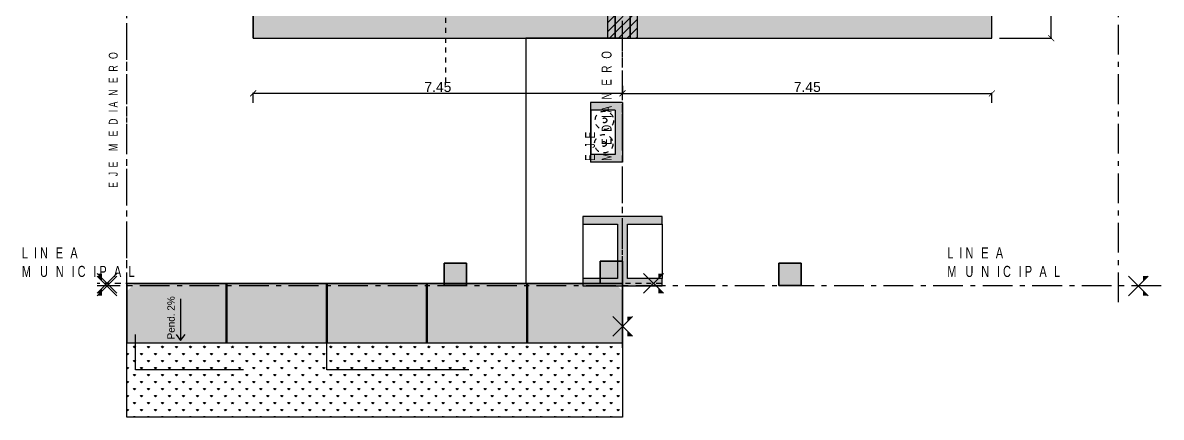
# Model space of a CAD drawing. Header units: millimetres. Extents: x 228 to 428, y 156 to 192.
# Drawn here: x 343.61 to 366.57, y 156.2 to 164.17 of the extents above; entities that cross this region are included whole.
import ezdxf

# ---------------------------------------------------------------- set-up
doc = ezdxf.new("R2010")
doc.units = ezdxf.units.MM
doc.header["$LTSCALE"] = 0.1
doc.header["$MEASUREMENT"] = 0
doc.header["$PDMODE"] = 3
doc.header["$PDSIZE"] = 0.1
for name, pattern in [('ACAD_ISO02W100', [15, 12, -3]), ('ACAD_ISO04W100', [30, 24, -3, 0, -3]), ('ACAD_ISO10W100', [18, 12, -3, 0, -3]), ('DASHED2', [0.375, 0.25, -0.125]), ('DOTX2', [0.5, 0, -0.5])]:
    doc.linetypes.add(name, pattern=pattern)
doc.layers.get('DEFPOINTS').update_dxf_attribs({"color": 1})
for name, color, linetype in [('00-muros-a', 2, 'Continuous'), ('01', 1, 'Continuous'), ('18.Texturas', 8, 'Continuous'), ('CONT_PLATEA', 4, 'Continuous'), ('EQUIP-COCINA', 1, 'ACAD_ISO02W100'), ('FUNDACIONES', 3, 'Continuous'), ('FUNDACIONES-COTAS', 3, 'Continuous'), ('LADRILLOS', 3, 'Continuous'), ('LOTE', 1, 'ACAD_ISO04W100'), ('Muros', 3, 'Continuous'), ('Textos', 2, 'Continuous'), ('VEREDA PERIM. Y ACCESO', 1, 'Continuous')]:
    doc.layers.add(name, color=color, linetype=linetype)
doc.layers.add('PISO', color=8, linetype='Continuous', lineweight=9)
doc.layers.add('SOMBRA', color=1, linetype='Continuous', lineweight=0)
doc.styles.add('Arial20', font='arial.ttf', dxfattribs={"height": 0.2})
doc.styles.add('COTAS', font='ROMANS.shx', dxfattribs={"width": 0.7})
doc.dimstyles.new('COTA-1-100', dxfattribs={"dimtxt": 0.2, "dimasz": 0.12, "dimexe": 0.012, "dimexo": 0.15, "dimgap": 0.025, "dimtad": 1, "dimzin": 0, "dimdsep": 46, "dimtxsty": 'Arial20', "dimblk1": 'ARCHTICK', "dimblk2": 'ARCHTICK', "dimsah": 1, "dimcen": 0.09, "dimclrd": 256, "dimclre": 256, "dimclrt": 256, "dimazin": 0, "dimtfac": 1, "dimtofl": 0, "dimtmove": 2, "dimatfit": 3, "dimldrblk": 'ARCHTICK', "dimfxl": 1, "dimtolj": 1, "dimtzin": 0, "dimarcsym": 0})

# ---------------------------------------------------------------- blocks, each defined once
blk = doc.blocks.new('SIMETRIA')
for p, q in [((-0.53, 0.53), (0.53, -0.53)), ((0.53, 0.53), (-0.53, -0.53))]:
    blk.add_line(p, q)
for points in [[(-0.53, 0.53), (-0.265, 0.265), (-0.53, 0.265)], [(0.53, 0.53), (0.265, 0.265), (0.53, 0.265)]]:
    blk.add_solid(points)
blk = doc.blocks.new('_ARCHTICK')
at = {"color": 0, "linetype": 'ByBlock', "const_width": 0.15}
blk.add_lwpolyline([(-0.5, -0.5), (0.5, 0.5)], dxfattribs=at)
blk = doc.blocks.new('*D71')
at = {"layer": 'DEFPOINTS', "color": 0, "transparency": 16777216}
for p in [(348.26, 162.741), (355.71, 162.741), (348.26, 162.399)]:
    blk.add_point(p, dxfattribs=at)
at = {"layer": 'FUNDACIONES-COTAS', "lineweight": -2, "transparency": 16777216}
for p, q in [((355.71, 162.891), (355.71, 162.753)), ((348.26, 162.549), (348.26, 162.753))]:
    blk.add_line(p, q, dxfattribs=at)
at = {"layer": 'FUNDACIONES-COTAS', "color": 1, "lineweight": -2, "transparency": 16777216}
blk.add_line((355.71, 162.741), (348.26, 162.741), dxfattribs=at)
at = {"layer": 'FUNDACIONES-COTAS', "color": 1, "lineweight": -2, "transparency": 16777216, "xscale": 0.12, "yscale": 0.12, "zscale": 0.12, "rotation": 180}
blk.add_blockref('_ARCHTICK', (348.26, 162.741), dxfattribs=at)
at = {"layer": 'FUNDACIONES-COTAS', "color": 1, "lineweight": -2, "transparency": 16777216, "xscale": 0.12, "yscale": 0.12, "zscale": 0.12}
blk.add_blockref('_ARCHTICK', (355.71, 162.741), dxfattribs=at)
at = {"layer": 'FUNDACIONES-COTAS', "color": 2, "transparency": 16777216, "insert": (351.985, 162.868), "char_height": 0.2, "attachment_point": 5, "style": 'Arial20'}
blk.add_mtext('\\A1;7.45', dxfattribs=at)
blk = doc.blocks.new('*D72')
at = {"layer": 'DEFPOINTS', "color": 0, "transparency": 16777216}
for p in [(355.71, 162.741), (363.16, 162.741), (363.16, 162.399)]:
    blk.add_point(p, dxfattribs=at)
at = {"layer": 'FUNDACIONES-COTAS', "lineweight": -2, "transparency": 16777216}
for p, q in [((355.71, 162.891), (355.71, 162.753)), ((363.16, 162.549), (363.16, 162.753))]:
    blk.add_line(p, q, dxfattribs=at)
at = {"layer": 'FUNDACIONES-COTAS', "color": 1, "lineweight": -2, "transparency": 16777216}
blk.add_line((355.71, 162.741), (363.16, 162.741), dxfattribs=at)
at = {"layer": 'FUNDACIONES-COTAS', "color": 1, "lineweight": -2, "transparency": 16777216, "xscale": 0.12, "yscale": 0.12, "zscale": 0.12, "rotation": 180}
blk.add_blockref('_ARCHTICK', (355.71, 162.741), dxfattribs=at)
at = {"layer": 'FUNDACIONES-COTAS', "color": 1, "lineweight": -2, "transparency": 16777216, "xscale": 0.12, "yscale": 0.12, "zscale": 0.12}
blk.add_blockref('_ARCHTICK', (363.16, 162.741), dxfattribs=at)
at = {"layer": 'FUNDACIONES-COTAS', "color": 2, "transparency": 16777216, "insert": (359.435, 162.868), "char_height": 0.2, "attachment_point": 5, "style": 'Arial20'}
blk.add_mtext('\\A1;7.45', dxfattribs=at)
blk = doc.blocks.new('*D73')
at = {"layer": 'DEFPOINTS', "color": 0, "transparency": 16777216}
for p in [(363.16, 174.704), (364.356, 174.704), (363.16, 163.854)]:
    blk.add_point(p, dxfattribs=at)
at = {"layer": 'FUNDACIONES-COTAS', "lineweight": -2, "transparency": 16777216}
for p, q in [((363.31, 174.704), (364.368, 174.704)), ((363.31, 163.854), (364.368, 163.854))]:
    blk.add_line(p, q, dxfattribs=at)
at = {"layer": 'FUNDACIONES-COTAS', "color": 1, "lineweight": -2, "transparency": 16777216}
blk.add_line((364.356, 163.854), (364.356, 174.704), dxfattribs=at)
at = {"layer": 'FUNDACIONES-COTAS', "color": 1, "lineweight": -2, "transparency": 16777216, "xscale": 0.12, "yscale": 0.12, "zscale": 0.12}
for p, rotation in [((364.356, 174.704), 90), ((364.356, 163.854), 270)]:
    blk.add_blockref('_ARCHTICK', p, dxfattribs=dict(at, rotation=rotation))
at = {"layer": 'FUNDACIONES-COTAS', "color": 2, "transparency": 16777216, "insert": (364.229, 169.279), "char_height": 0.2, "attachment_point": 5, "rotation": 90, "style": 'Arial20'}
blk.add_mtext('\\A1;10.85', dxfattribs=at)
blk = doc.blocks.new('a1')
h = blk.add_hatch()
h.set_pattern_fill('AR-SAND', color=252, scale=0.005)
h.set_pattern_definition([(37.5, (-2216.86588, 2442.04863), (-0.008000156, 0.244706619), [0, -0.19304, 0, -0.2159, 0, -0.206375]), (7.5, (-2216.86588, 2442.04863), (0.22476164, 0.35841255), [0, -0.10414, 0, -0.17399, 0, -0.066675]), (327.5, (-2217.02209, 2442.04863), (0.395496185, 0.000718592), [0, -0.0635, 0, -0.2286, 0, -0.29845]), (317.5, (-2217.0221, 2442.04863), (0.381778226, 0.11146466), [0, -0.03175, 0, -0.14986, 0, -0.17145])])
h.paths.add_polyline_path([(-5.396, 4114.957), (-5.396, 4116.001), (-5.551, 4116.157), (-15.238, 4116.157), (-15.396, 4115.999), (-15.396, 4114.957)])
h.paths.add_polyline_path([(-13.427, 4115.802), (-13.163, 4115.802), (-13.163, 4116.029), (-13.427, 4116.029)], flags=24)
h.paths.add_polyline_path([(-12.781, 4115.892), (-12.516, 4115.892), (-12.516, 4116.119), (-12.781, 4116.119)], flags=24)
h.paths.add_polyline_path([(-12.127, 4115.797), (-11.863, 4115.797), (-11.863, 4116.024), (-12.127, 4116.024)], flags=24)
h.paths.add_polyline_path([(-11.081, 4115.892), (-10.816, 4115.892), (-10.816, 4116.119), (-11.081, 4116.119)], flags=24)
h.paths.add_polyline_path([(-10.027, 4115.803), (-9.763, 4115.803), (-9.763, 4116.03), (-10.027, 4116.03)], flags=24)
h.paths.add_polyline_path([(-5.662, 4115.445), (-5.091, 4115.445), (-5.091, 4115.862), (-5.662, 4115.862)], flags=9)
h.paths.add_polyline_path([(-15.647, 4115.442), (-15.076, 4115.442), (-15.076, 4115.859), (-15.647, 4115.859)], flags=9)
at = {"layer": '18.Texturas', "ltscale": 0.005}
h = blk.add_hatch(dxfattribs=at)
h.set_pattern_fill('GRASS', color=252, scale=0.2)
h.set_pattern_definition([(90, (405.96968, 4323.73598), (-0.141421356, 0.141421356), [0.0375, -0.24534271]), (45, (405.96968, 4323.73598), (-0.14142136, 0.14142136), [0.0375, -0.1625]), (135, (405.96968, 4323.73598), (-0.14142136, -0.14142136), [0.0375, -0.1625])])
h.paths.add_polyline_path([(-5.396, 4113.457), (-5.396, 4114.957), (-15.396, 4114.957), (-15.396, 4113.457)])
at = {"layer": 'LADRILLOS', "ltscale": 0.02, "true_color": 0xed1f24}
h = blk.add_hatch(color=240, dxfattribs=at)
h.dxf.hatch_style = 1
h.paths.add_polyline_path([(-5.246, 4131.957), (-5.546, 4131.957), (-5.546, 4131.957), (-6.696, 4131.957), (-6.696, 4131.657), (-5.546, 4131.657), (-5.546, 4127.457), (-7.396, 4127.457), (-7.396, 4128.657), (-7.646, 4128.657), (-7.646, 4128.507), (-7.546, 4128.507), (-7.546, 4126.557), (-7.646, 4126.557), (-7.646, 4126.407), (-7.396, 4126.407), (-7.396, 4127.307), (-5.546, 4127.307), (-5.546, 4123.407), (-6.696, 4123.407), (-6.696, 4123.107), (-5.546, 4123.107), (-5.546, 4121.107), (-5.246, 4121.107)])
at = {"layer": 'LADRILLOS', "ltscale": 0.005, "true_color": 0xed1f24}
h = blk.add_hatch(color=240, dxfattribs=at)
h.dxf.hatch_style = 1
h.paths.add_polyline_path([(-5.396, 4119.807), (-6.046, 4119.807), (-6.046, 4119.657), (-5.546, 4119.657), (-5.546, 4118.757), (-6.046, 4118.757), (-6.046, 4118.607), (-5.396, 4118.607)])
at = {"layer": 'LADRILLOS', "ltscale": 0.02, "true_color": 0xed1f24}
h = blk.add_hatch(color=240, dxfattribs=at)
h.dxf.hatch_style = 1
h.paths.add_polyline_path([(-5.396, 4116.607), (-5.846, 4116.607), (-5.846, 4116.157), (-5.396, 4116.157)])
at = {"color": 1}
blk.add_line((-14.31, 4115.848), (-14.31, 4115.005), dxfattribs=at)
at = {"color": 252}
blk.add_lwpolyline([(-15.396, 4116.157), (-5.396, 4116.157), (-5.396, 4113.457), (-15.396, 4113.457)], close=True, dxfattribs=at)
at = {"color": 1}
for points in [[(-13.039, 4114.416), (-15.222, 4114.416), (-15.222, 4115.125)], [(-14.402, 4115.13), (-14.31, 4115.005), (-14.219, 4115.13)], [(-8.5, 4114.416), (-11.364, 4114.416), (-11.364, 4114.957)]]:
    blk.add_lwpolyline(points, dxfattribs=at)
at = {"layer": '01', "color": 1, "linetype": 'DOTX2', "ltscale": 0.2}
blk.add_line((-8.961, 4120.217), (-8.961, 4133.828), dxfattribs=at)
at = {"layer": '18.Texturas', "ltscale": 0.005}
for p, q in [((-13.396, 4116.157), (-13.396, 4114.957)), ((-13.376, 4116.157), (-13.376, 4114.957)), ((-11.376, 4116.157), (-11.376, 4114.957)), ((-11.356, 4116.157), (-11.356, 4114.957)), ((-9.356, 4116.157), (-9.356, 4114.957)), ((-9.336, 4116.157), (-9.336, 4114.957)), ((-7.336, 4116.157), (-7.336, 4114.957)), ((-7.316, 4116.157), (-7.316, 4114.957))]:
    blk.add_line(p, q, dxfattribs=at)
at = {"layer": '18.Texturas', "color": 252, "ltscale": 0.005}
blk.add_lwpolyline([(-15.396, 4114.957), (-5.396, 4114.957), (-5.396, 4116.157), (-15.396, 4116.157)], close=True, dxfattribs=at)
at = {"layer": 'EQUIP-COCINA', "linetype": 'ACAD_ISO02W100', "ltscale": 0.02}
for centre in [(-5.763, 4119.449), (-5.775, 4118.977)]:
    blk.add_circle(centre, 0.186, dxfattribs=at)
at = {"layer": 'EQUIP-COCINA', "linetype": 'DASHED2'}
blk.add_circle((-5.763, 4119.449), 0.0484, dxfattribs=at)
at = {"layer": 'EQUIP-COCINA', "linetype": 'DASHED2', "ltscale": 0.3}
blk.add_circle((-5.775, 4118.972), 0.0484, dxfattribs=at)
at = {"layer": 'LOTE', "linetype": 'ACAD_ISO10W100', "ltscale": 0.1}
for p, q in [((-15.396, 4115.829), (-15.396, 4133.61)), ((-5.396, 4115.678), (-5.396, 4133.61)), ((-4.596, 4116.157), (-15.996, 4116.157))]:
    blk.add_line(p, q, dxfattribs=at)
at = {"layer": 'Muros'}
for p, q in [((-5.246, 4121.107), (-5.246, 4131.957)), ((-5.546, 4123.107), (-5.546, 4121.107)), ((-5.546, 4121.107), (-5.246, 4121.107))]:
    blk.add_line(p, q, dxfattribs=at)
at = {"layer": 'Muros', "color": 5}
for p, q in [((-5.396, 4119.807), (-6.046, 4119.807)), ((-6.046, 4119.807), (-6.046, 4119.657)), ((-5.546, 4119.657), (-6.046, 4119.657)), ((-5.546, 4119.657), (-5.546, 4118.757)), ((-5.396, 4119.807), (-5.396, 4118.607)), ((-5.546, 4118.757), (-6.046, 4118.757)), ((-6.046, 4118.757), (-6.046, 4118.607)), ((-5.396, 4118.607), (-6.046, 4118.607))]:
    blk.add_line(p, q, dxfattribs=at)
at = {"layer": 'Muros'}
blk.add_lwpolyline([(-5.846, 4116.157), (-5.396, 4116.157), (-5.396, 4116.607), (-5.846, 4116.607)], close=True, dxfattribs=at)
at = {"layer": 'Muros', "color": 5}
blk.add_lwpolyline([(-5.846, 4116.607), (-5.396, 4116.607), (-5.396, 4116.157), (-5.846, 4116.157), (-5.846, 4116.607)], dxfattribs=at)
at = {"layer": 'PISO', "color": 2}
for p, q in [((-6.046, 4118.757), (-6.046, 4119.657)), ((-6.026, 4118.757), (-6.026, 4119.657))]:
    blk.add_line(p, q, dxfattribs=at)
at = {"layer": 'VEREDA PERIM. Y ACCESO', "color": 1, "ltscale": 0.02}
blk.add_line((-12.846, 4121.107), (-12.846, 4132.557), dxfattribs=at)
at = {"layer": 'VEREDA PERIM. Y ACCESO', "color": 1}
blk.add_lwpolyline([(-12.846, 4121.107), (-7.346, 4121.107)], dxfattribs=at)
at = {"layer": 'VEREDA PERIM. Y ACCESO'}
blk.add_lwpolyline([(-5.396, 4121.107), (-7.346, 4121.107), (-7.346, 4116.157)], dxfattribs=at)
at = {"layer": '01', "linetype": 'ACAD_ISO02W100', "yscale": 0.375, "zscale": 0.375}
for p, xscale, rotation in [((-15.796, 4116.157), -0.375, 90), ((-4.772, 4116.157), 0.375, 270)]:
    blk.add_blockref('SIMETRIA', p, dxfattribs=dict(at, xscale=xscale, rotation=rotation))
at = {"insert": (-14.578, 4115.028), "char_height": 0.15, "width": 1.17158, "attachment_point": 1, "rotation": 90}
blk.add_mtext('\\A1;Pend. 2%', dxfattribs=at)

msp = doc.modelspace()

# ---------------------------------------------------------------- hatches: boundary and pattern name
at = {"layer": 'FUNDACIONES', "true_color": 0xf27172}
h = msp.add_hatch(dxfattribs=at)
h.set_pattern_fill('ANSI31', color=11)
h.set_pattern_definition([(45, (268.2336, -105.08719), (-0.08838835, 0.08838835), [])])
h.paths.add_polyline_path([(362.7097, 173.7537), (359.2597, 173.7537), (359.2597, 174.8537), (356.0097, 174.8537), (356.0097, 175.3037), (355.4097, 175.3037), (355.4097, 174.8537), (352.1597, 174.8537), (352.1597, 173.7537), (348.7097, 173.7537), (348.7097, 164.4037), (352.7097, 164.4037), (352.7097, 165.7037), (355.4097, 165.7037), (355.4097, 163.8537), (355.8597, 163.8537), (356.0097, 163.8537), (356.0097, 165.7037), (358.7097, 165.7037), (358.7097, 164.4037), (362.7097, 164.4037)])
edge = h.paths.add_edge_path(flags=16)
edge.add_line((356.0097, 174.2537), (358.6597, 174.2537))
edge.add_line((358.6597, 174.2537), (358.6597, 173.6037))
edge.add_line((358.6597, 173.6037), (358.7097, 173.6037))
edge.add_line((358.7097, 173.6037), (358.7097, 171.5537))
edge.add_line((358.7097, 171.5537), (358.0251, 171.5537))
edge.add_arc((358.9164, 171.3182), 0.9219, 165.2023, 174.6812)
edge.add_line((357.9984, 171.4037), (357.9984, 171.3615))
edge.add_line((357.9984, 171.3615), (358.0078, 171.3334))
edge.add_line((358.0078, 171.3334), (358.0078, 171.3615))
edge.add_line((358.0078, 171.3615), (357.9984, 171.3615))
edge.add_line((357.9984, 171.3615), (357.9984, 171.4037))
edge.add_arc((358.9164, 171.3182), 0.9219, 165.2023, 174.6812, ccw=False)
edge.add_line((358.0251, 171.5537), (357.5597, 171.5537))
edge.add_line((357.5597, 171.5537), (357.5597, 170.3537))
edge.add_line((357.5597, 170.3537), (356.0097, 170.3537))
edge.add_line((356.0097, 170.3537), (356.0097, 174.2537))
edge = h.paths.add_edge_path(flags=16)
edge.add_line((355.4097, 170.3537), (353.8597, 170.3537))
edge.add_line((353.8597, 170.3537), (353.8597, 171.5537))
edge.add_line((353.8597, 171.5537), (353.3943, 171.5537))
edge.add_arc((352.503, 171.3182), 0.9219, 5.3188, 14.7977, ccw=False)
edge.add_line((353.4209, 171.4037), (353.4209, 171.3615))
edge.add_line((353.4209, 171.3615), (353.4116, 171.3334))
edge.add_line((353.4116, 171.3334), (353.4116, 171.3615))
edge.add_line((353.4116, 171.3615), (353.4209, 171.3615))
edge.add_line((353.4209, 171.3615), (353.4209, 171.4037))
edge.add_arc((352.503, 171.3182), 0.9219, 5.3188, 14.7977)
edge.add_line((353.3943, 171.5537), (352.7097, 171.5537))
edge.add_line((352.7097, 171.5537), (352.7097, 173.6037))
edge.add_line((352.7097, 173.6037), (352.7597, 173.6037))
edge.add_line((352.7597, 173.6037), (352.7597, 174.2537))
edge.add_line((352.7597, 174.2537), (355.4097, 174.2537))
edge.add_line((355.4097, 174.2537), (355.4097, 170.3537))
edge = h.paths.add_edge_path(flags=16)
edge.add_line((356.0097, 169.9037), (357.5597, 169.9037))
edge.add_line((357.5597, 169.9037), (357.5597, 169.0037))
edge.add_line((357.5597, 169.0037), (358.0251, 169.0037))
edge.add_arc((358.9164, 169.2392), 0.9219, 185.3188, 194.79769, ccw=False)
edge.add_line((357.9984, 169.1537), (357.9984, 169.1959))
edge.add_line((357.9984, 169.1959), (358.0078, 169.224))
edge.add_line((358.0078, 169.224), (358.0078, 169.1959))
edge.add_line((358.0078, 169.1959), (357.9984, 169.1959))
edge.add_line((357.9984, 169.1959), (357.9984, 169.1537))
edge.add_arc((358.9164, 169.2392), 0.9219, 185.3188, 194.79769)
edge.add_line((358.0251, 169.0037), (358.7097, 169.0037))
edge.add_line((358.7097, 169.0037), (358.7097, 166.3037))
edge.add_line((358.7097, 166.3037), (356.0097, 166.3037))
edge.add_line((356.0097, 166.3037), (356.0097, 169.9037))
edge = h.paths.add_edge_path(flags=16)
edge.add_line((355.4097, 169.9037), (355.4097, 166.3037))
edge.add_line((355.4097, 166.3037), (352.7097, 166.3037))
edge.add_line((352.7097, 166.3037), (352.7097, 169.0037))
edge.add_line((352.7097, 169.0037), (353.3943, 169.0037))
edge.add_arc((352.503, 169.2392), 0.9219, 345.20231, 354.6812)
edge.add_line((353.4209, 169.1537), (353.4209, 169.1959))
edge.add_line((353.4209, 169.1959), (353.4116, 169.224))
edge.add_line((353.4116, 169.224), (353.4116, 169.1959))
edge.add_line((353.4116, 169.1959), (353.4209, 169.1959))
edge.add_line((353.4209, 169.1959), (353.4209, 169.1537))
edge.add_arc((352.503, 169.2392), 0.9219, 345.20231, 354.6812, ccw=False)
edge.add_line((353.3943, 169.0037), (353.8597, 169.0037))
edge.add_line((353.8597, 169.0037), (353.8597, 169.9037))
edge.add_line((353.8597, 169.9037), (355.4097, 169.9037))
h.paths.add_polyline_path([(358.0097, 171.1037), (358.7097, 171.1037), (358.7097, 169.4537), (358.0097, 169.4537)], flags=16)
h.paths.add_polyline_path([(353.4097, 169.4537), (352.7097, 169.4537), (352.7097, 171.1037), (353.4097, 171.1037)], flags=16)
edge = h.paths.add_edge_path(flags=16)
edge.add_line((358.9394, 171.2056), (358.9675, 171.2056))
edge.add_line((358.9675, 171.2056), (358.9675, 171.215))
edge.add_line((358.9675, 171.215), (359.0097, 171.215))
edge.add_arc((358.9242, 170.297), 0.9219, 75.20271, 84.6812, ccw=False)
edge.add_line((359.1597, 171.1884), (359.1597, 173.1537))
edge.add_line((359.1597, 173.1537), (360.4597, 173.1537))
edge.add_line((360.4597, 173.1537), (360.4597, 170.5037))
edge.add_line((360.4597, 170.5037), (359.1597, 170.5037))
edge.add_line((359.1597, 170.5037), (359.1597, 171.1884))
edge.add_arc((358.9242, 170.297), 0.9219, 75.20271, 84.6812)
edge.add_line((359.0097, 171.215), (358.9675, 171.215))
edge.add_line((358.9675, 171.215), (358.9394, 171.2056))
h.paths.add_polyline_path([(352.6078, 171.3334), (352.6078, 171.3615), (352.5984, 171.4037), (352.5984, 171.3615)], flags=16)
edge = h.paths.add_edge_path(flags=16)
edge.add_line((352.48, 171.2056), (352.4519, 171.2056))
edge.add_line((352.4519, 171.2056), (352.4519, 171.215))
edge.add_line((352.4519, 171.215), (352.4097, 171.215))
edge.add_arc((352.4952, 170.297), 0.9219, 95.3188, 104.79729)
edge.add_line((352.2597, 171.1884), (352.2597, 170.5037))
edge.add_line((352.2597, 170.5037), (350.9597, 170.5037))
edge.add_line((350.9597, 170.5037), (350.9597, 173.1537))
edge.add_line((350.9597, 173.1537), (352.2597, 173.1537))
edge.add_line((352.2597, 173.1537), (352.2597, 171.1884))
edge.add_arc((352.4952, 170.297), 0.9219, 95.3188, 104.79729, ccw=False)
edge.add_line((352.4097, 171.215), (352.4519, 171.215))
edge.add_line((352.4519, 171.215), (352.48, 171.2056))
edge = h.paths.add_edge_path(flags=16)
edge.add_line((359.1597, 170.0537), (362.1097, 170.0537))
edge.add_line((362.1097, 170.0537), (362.1097, 165.0037))
edge.add_line((362.1097, 165.0037), (359.1597, 165.0037))
edge.add_line((359.1597, 165.0037), (359.1597, 165.7898))
edge.add_arc((358.9138, 164.7854), 1.034, 76.24507, 84.6812)
edge.add_line((359.0097, 165.815), (358.9675, 165.815))
edge.add_line((358.9675, 165.815), (358.9394, 165.8056))
edge.add_line((358.9394, 165.8056), (358.9675, 165.8056))
edge.add_line((358.9675, 165.8056), (358.9675, 165.815))
edge.add_line((358.9675, 165.815), (359.0097, 165.815))
edge.add_arc((358.9138, 164.7854), 1.034, 76.24507, 84.6812, ccw=False)
edge.add_line((359.1597, 165.7898), (359.1597, 170.0537))
edge = h.paths.add_edge_path(flags=16)
edge.add_line((352.2597, 170.0537), (352.2597, 165.7898))
edge.add_arc((352.5056, 164.7854), 1.034, 95.3188, 103.75493, ccw=False)
edge.add_line((352.4097, 165.815), (352.4519, 165.815))
edge.add_line((352.4519, 165.815), (352.48, 165.8056))
edge.add_line((352.48, 165.8056), (352.4519, 165.8056))
edge.add_line((352.4519, 165.8056), (352.4519, 165.815))
edge.add_line((352.4519, 165.815), (352.4097, 165.815))
edge.add_arc((352.5056, 164.7854), 1.034, 95.3188, 103.75493)
edge.add_line((352.2597, 165.7898), (352.2597, 165.0037))
edge.add_line((352.2597, 165.0037), (349.3097, 165.0037))
edge.add_line((349.3097, 165.0037), (349.3097, 170.0537))
edge.add_line((349.3097, 170.0537), (352.2597, 170.0537))
h.paths.add_polyline_path([(357.0497, 174.4037), (357.0497, 174.4487), (357.0497, 174.4937), (357.0097, 174.4937), (357.0097, 174.6704), (357.0097, 174.7281), (357.8097, 174.7281), (357.8097, 174.6704), (357.8097, 174.4937), (357.7697, 174.4937), (357.7697, 174.4487), (357.7697, 174.4037)], flags=16)
h.paths.add_polyline_path([(354.3697, 174.4037), (353.6497, 174.4037), (353.6497, 174.4487), (353.6497, 174.4937), (353.6097, 174.4937), (353.6097, 174.6704), (353.6097, 174.7281), (354.4097, 174.7281), (354.4097, 174.6704), (354.4097, 174.4937), (354.3697, 174.4937), (354.3697, 174.4487)], flags=16)
h.paths.add_polyline_path([(357.0097, 174.5737), (357.0097, 174.6037), (357.0264, 174.6037), (357.8097, 174.6037), (357.8097, 174.5737), (357.793, 174.5737)], flags=16)
h.paths.add_polyline_path([(354.4097, 174.5737), (354.393, 174.5737), (353.6097, 174.5737), (353.6097, 174.6037), (353.6264, 174.6037), (354.4097, 174.6037)], flags=0)
h.paths.add_polyline_path([(359.2202, 173.3037), (359.2202, 173.4037), (359.2552, 173.4037), (360.3877, 173.4037), (360.4207, 173.4037), (360.4207, 173.3037), (360.3857, 173.3037), (359.2552, 173.3037)], flags=16)
h.paths.add_polyline_path([(359.2552, 173.3537), (359.2552, 173.3837), (359.3052, 173.3837), (359.8452, 173.3837), (359.8452, 173.3437), (360.3857, 173.3437), (360.3857, 173.3137), (360.3377, 173.3137), (359.7952, 173.3137), (359.7952, 173.3537)], flags=0)
h.paths.add_polyline_path([(352.1992, 173.3037), (352.1642, 173.3037), (351.0317, 173.3037), (350.9987, 173.3037), (350.9987, 173.4037), (351.0337, 173.4037), (352.1642, 173.4037), (352.1992, 173.4037)], flags=16)
h.paths.add_polyline_path([(352.1642, 173.3537), (351.6242, 173.3537), (351.6242, 173.3137), (351.0337, 173.3137), (351.0337, 173.3437), (351.5742, 173.3437), (351.5742, 173.3837), (352.1642, 173.3837)], flags=0)
h.paths.add_polyline_path([(357.0497, 166.1537), (357.7697, 166.1537), (357.7697, 166.1087), (357.7697, 166.0637), (357.8097, 166.0637), (357.8097, 165.887), (357.8097, 165.8294), (357.0097, 165.8294), (357.0097, 165.887), (357.0097, 166.0637), (357.0497, 166.0637), (357.0497, 166.1087)], flags=16)
h.paths.add_polyline_path([(354.3697, 166.1537), (354.3697, 166.1087), (354.3697, 166.0637), (354.4097, 166.0637), (354.4097, 165.887), (354.4097, 165.8294), (353.6097, 165.8294), (353.6097, 165.887), (353.6097, 166.0637), (353.6497, 166.0637), (353.6497, 166.1087), (353.6497, 166.1537)], flags=16)
h.paths.add_polyline_path([(357.0097, 165.9837), (357.0264, 165.9837), (357.8097, 165.9837), (357.8097, 165.9537), (357.793, 165.9537), (357.0097, 165.9537)], flags=0)
h.paths.add_polyline_path([(354.4097, 165.9837), (354.4097, 165.9537), (354.393, 165.9537), (353.6097, 165.9537), (353.6097, 165.9837), (353.6264, 165.9837)], flags=16)
edge = h.paths.add_edge_path(flags=16)
edge.add_line((360.9097, 173.1537), (361.4251, 173.1537))
edge.add_arc((362.3164, 173.3892), 0.9219, 185.3188, 194.7975, ccw=False)
edge.add_line((361.3984, 173.3037), (361.3597, 173.3037))
edge.add_line((361.3597, 173.3037), (361.3297, 173.3037))
edge.add_line((361.3297, 173.3037), (360.7897, 173.3037))
edge.add_line((360.7897, 173.3037), (360.7897, 173.3375))
edge.add_line((360.7897, 173.3375), (360.7897, 173.3712))
edge.add_line((360.7897, 173.3712), (360.7597, 173.3712))
edge.add_line((360.7597, 173.3712), (360.7597, 173.5037))
edge.add_line((360.7597, 173.5037), (360.7597, 173.5614))
edge.add_line((360.7597, 173.5614), (361.3597, 173.5614))
edge.add_line((361.3597, 173.5614), (361.3597, 173.5037))
edge.add_line((361.3597, 173.5037), (361.3597, 173.374))
edge.add_line((361.3597, 173.374), (361.3984, 173.374))
edge.add_line((361.3984, 173.374), (361.4078, 173.374))
edge.add_line((361.4078, 173.374), (361.4078, 173.3459))
edge.add_line((361.4078, 173.3459), (361.3984, 173.3459))
edge.add_line((361.3984, 173.3459), (361.3984, 173.3037))
edge.add_arc((362.3164, 173.3892), 0.9219, 185.3188, 194.7975)
edge.add_line((361.4251, 173.1537), (362.1097, 173.1537))
edge.add_line((362.1097, 173.1537), (362.1097, 170.5037))
edge.add_line((362.1097, 170.5037), (360.9097, 170.5037))
edge.add_line((360.9097, 170.5037), (360.9097, 173.1537))
edge = h.paths.add_edge_path(flags=16)
edge.add_line((350.5097, 170.5037), (349.3097, 170.5037))
edge.add_line((349.3097, 170.5037), (349.3097, 173.1537))
edge.add_line((349.3097, 173.1537), (349.9943, 173.1537))
edge.add_arc((349.103, 173.3892), 0.9219, 345.20264, 354.6812)
edge.add_line((350.0209, 173.3037), (350.0209, 173.3459))
edge.add_line((350.0209, 173.3459), (350.0116, 173.3459))
edge.add_line((350.0116, 173.3459), (350.0116, 173.374))
edge.add_line((350.0116, 173.374), (350.0597, 173.374))
edge.add_line((350.0597, 173.374), (350.0597, 173.5037))
edge.add_line((350.0597, 173.5037), (350.0597, 173.5614))
edge.add_line((350.0597, 173.5614), (350.6597, 173.5614))
edge.add_line((350.6597, 173.5614), (350.6597, 173.5037))
edge.add_line((350.6597, 173.5037), (350.6597, 173.3712))
edge.add_line((350.6597, 173.3712), (350.6297, 173.3712))
edge.add_line((350.6297, 173.3712), (350.6297, 173.3375))
edge.add_line((350.6297, 173.3375), (350.6297, 173.3037))
edge.add_line((350.6297, 173.3037), (350.0897, 173.3037))
edge.add_line((350.0897, 173.3037), (350.0597, 173.3037))
edge.add_line((350.0597, 173.3037), (350.0209, 173.3037))
edge.add_arc((349.103, 173.3892), 0.9219, 345.20264, 354.6812, ccw=False)
edge.add_line((349.9943, 173.1537), (350.5097, 173.1537))
edge.add_line((350.5097, 173.1537), (350.5097, 170.5037))
h.paths.add_polyline_path([(360.7597, 173.4312), (360.7597, 173.4537), (360.7722, 173.4537), (361.3597, 173.4537), (361.3597, 173.4312), (361.3472, 173.4312)], flags=0)
h.paths.add_polyline_path([(350.6597, 173.4312), (350.6471, 173.4312), (350.0597, 173.4312), (350.0597, 173.4537), (350.0722, 173.4537), (350.6597, 173.4537)], flags=0)
h.paths.add_polyline_path([(362.2597, 171.5649), (362.2597, 172.2849), (362.3047, 172.2849), (362.3497, 172.2849), (362.3497, 172.3249), (362.5264, 172.3249), (362.584, 172.3249), (362.584, 171.5249), (362.5264, 171.5249), (362.3497, 171.5249), (362.3497, 171.5649), (362.3047, 171.5649)], flags=16)
h.paths.add_polyline_path([(362.4297, 171.5249), (362.4297, 171.5417), (362.4297, 172.3249), (362.4597, 172.3249), (362.4597, 172.3082), (362.4597, 171.5249)], flags=16)
h.paths.add_polyline_path([(349.1597, 171.5649), (349.1147, 171.5649), (349.0697, 171.5649), (349.0697, 171.5249), (348.893, 171.5249), (348.8353, 171.5249), (348.8353, 172.3249), (348.893, 172.3249), (349.0697, 172.3249), (349.0697, 172.2849), (349.1147, 172.2849), (349.1597, 172.2849)], flags=16)
h.paths.add_polyline_path([(348.9897, 171.5249), (348.9597, 171.5249), (348.9597, 171.5417), (348.9597, 172.3249), (348.9897, 172.3249), (348.9897, 172.3082)], flags=0)
h.paths.add_polyline_path([(362.2597, 167.533), (362.3047, 167.533), (362.3497, 167.533), (362.3497, 167.573), (362.5264, 167.573), (362.584, 167.573), (362.584, 166.773), (362.5264, 166.773), (362.3497, 166.773), (362.3497, 166.813), (362.3047, 166.813), (362.2597, 166.813)], flags=16)
h.paths.add_polyline_path([(362.4297, 167.573), (362.4597, 167.573), (362.4597, 167.5563), (362.4597, 166.773), (362.4297, 166.773), (362.4297, 166.7897)], flags=0)
h.paths.add_polyline_path([(349.1597, 167.533), (349.1597, 166.813), (349.1147, 166.813), (349.0697, 166.813), (349.0697, 166.773), (348.893, 166.773), (348.8353, 166.773), (348.8353, 167.573), (348.893, 167.573), (349.0697, 167.573), (349.0697, 167.533), (349.1147, 167.533)], flags=16)
h.paths.add_polyline_path([(360.4997, 164.8537), (361.2197, 164.8537), (361.2197, 164.8087), (361.2197, 164.7637), (361.2597, 164.7637), (361.2597, 164.5871), (361.2597, 164.5294), (360.4597, 164.5294), (360.4597, 164.5871), (360.4597, 164.7637), (360.4997, 164.7637), (360.4997, 164.8087)], flags=16)
h.paths.add_polyline_path([(348.9897, 167.573), (348.9897, 167.5563), (348.9897, 166.773), (348.9597, 166.773), (348.9597, 166.7897), (348.9597, 167.573)], flags=16)
h.paths.add_polyline_path([(360.4597, 164.6837), (360.4764, 164.6837), (361.2597, 164.6837), (361.2597, 164.6537), (361.243, 164.6537), (360.4597, 164.6537)], flags=0)
h.paths.add_polyline_path([(350.9197, 164.8537), (350.9197, 164.8087), (350.9197, 164.7637), (350.9597, 164.7637), (350.9597, 164.5871), (350.9597, 164.5294), (350.1597, 164.5294), (350.1597, 164.5871), (350.1597, 164.7637), (350.1997, 164.7637), (350.1997, 164.8087), (350.1997, 164.8537)], flags=16)
h.paths.add_polyline_path([(350.9597, 164.6837), (350.9597, 164.6537), (350.943, 164.6537), (350.1597, 164.6537), (350.1597, 164.6837), (350.1764, 164.6837)], flags=16)
h.paths.add_polyline_path([(355.7506, 163.8537), (355.7506, 164.2098)], flags=17)
at = {"layer": 'LADRILLOS', "ltscale": 0.02, "true_color": 0xed1f24}
h = msp.add_hatch(color=240, dxfattribs=at)
h.dxf.hatch_style = 1
h.paths.add_polyline_path([(355.7097, 160.2538), (354.9097, 160.2538), (354.9097, 160.1038), (355.6097, 160.1038), (355.6097, 159.0038), (354.9097, 159.0038), (354.9097, 158.8538), (355.7097, 158.8538)])
h = msp.add_hatch(color=240, dxfattribs=at)
h.dxf.hatch_style = 1
h.paths.add_polyline_path([(355.8097, 160.1038), (356.5097, 160.1038), (356.5097, 160.2538), (355.7097, 160.2538), (355.7097, 158.8538), (356.5097, 158.8538), (356.5097, 159.0038), (355.8097, 159.0038)])
h = msp.add_hatch(color=240, dxfattribs=at)
h.dxf.hatch_style = 1
h.paths.add_polyline_path([(352.5597, 159.3148), (352.1097, 159.3148), (352.1097, 158.8648), (352.5597, 158.8648)])
h = msp.add_hatch(color=240, dxfattribs=at)
h.dxf.hatch_style = 1
h.paths.add_polyline_path([(358.8597, 158.8648), (359.3097, 158.8648), (359.3097, 159.3148), (358.8597, 159.3148)])
at = {"layer": 'SOMBRA', "true_color": 0xafd9aa, "transparency": 33554585}
h = msp.add_hatch(color=9, dxfattribs=at)
h.dxf.hatch_style = 1
h.paths.add_polyline_path([(363.1597, 174.7036), (359.6597, 174.7036), (359.6597, 175.3037), (351.7597, 175.3037), (351.7597, 174.7037), (348.2597, 174.7037), (348.2597, 163.8537), (355.8597, 163.8537), (363.1597, 163.8537)])

# ---------------------------------------------------------------- linework, layer by layer
at = {"layer": '00-muros-a', "transparency": 33554534}
for points in [[(355.5597, 163.8537), (355.5597, 165.8537), (352.5597, 165.8537), (352.5597, 164.5537), (348.8097, 164.5537), (348.8097, 164.8537), (348.8597, 164.8537), (348.8597, 173.6036), (352.3597, 173.6037), (352.3597, 174.7037)], [(358.8597, 164.8537), (358.8597, 165.8537), (355.8597, 165.8537), (355.8597, 163.8537)]]:
    msp.add_lwpolyline(points, dxfattribs=at)
at = {"layer": 'CONT_PLATEA'}
msp.add_lwpolyline([(363.1597, 163.8537), (363.1597, 174.7036), (359.6597, 174.7036), (359.6597, 175.3037), (351.7597, 175.3037), (351.7597, 174.7037), (348.2597, 174.7037), (348.2597, 163.8537), (355.8597, 163.8537)], close=True, dxfattribs=at)
at = {"layer": 'FUNDACIONES'}
for p, q in [((355.4097, 163.8537), (355.4097, 165.7037)), ((356.0097, 163.8537), (356.0097, 165.7037))]:
    msp.add_line(p, q, dxfattribs=at)
at = {"layer": 'LOTE', "linetype": 'ACAD_ISO10W100', "ltscale": 0.5}
for p, q in [((365.7097, 158.5259), (365.7097, 179.5784)), ((345.7097, 158.5259), (345.7097, 179.4887)), ((355.7097, 157.6026), (355.7097, 179.1298)), ((366.5741, 158.8538), (345.1097, 158.8537))]:
    msp.add_line(p, q, dxfattribs=at)
at = {"layer": 'Muros'}
msp.add_line((355.5597, 163.8537), (355.8597, 163.8537), dxfattribs=at)
at = {"layer": 'Muros', "color": 2}
for p, q in [((354.9097, 160.1038), (354.9097, 159.0038)), ((356.5097, 160.1038), (356.5097, 159.0038))]:
    msp.add_line(p, q, dxfattribs=at)
at = {"layer": 'Muros', "color": 5}
for points in [[(355.8097, 158.8538), (356.5097, 158.8538), (356.5097, 159.0038), (355.8097, 159.0038), (355.8097, 160.1038), (356.5097, 160.1038), (356.5097, 160.2538), (355.8097, 160.2538), (354.9097, 160.2538), (354.9097, 160.1038), (355.6097, 160.1038), (355.6097, 159.0038), (354.9097, 159.0038), (354.9097, 158.8538), (355.8097, 158.8538)], [(352.1097, 159.3148), (352.5597, 159.3148), (352.5597, 158.8648), (352.1097, 158.8648), (352.1097, 159.3148)], [(359.3097, 159.3148), (358.8597, 159.3148), (358.8597, 158.8648), (359.3097, 158.8648), (359.3097, 159.3148)]]:
    msp.add_lwpolyline(points, dxfattribs=at)
at = {"layer": 'Muros'}
for points in [[(352.1097, 158.8648), (352.5597, 158.8648), (352.5597, 159.3148), (352.1097, 159.3148)], [(359.3097, 158.8648), (358.8597, 158.8648), (358.8597, 159.3148), (359.3097, 159.3148)]]:
    msp.add_lwpolyline(points, close=True, dxfattribs=at)

# ---------------------------------------------------------------- block references
msp.add_blockref('a1', (361.1056, -3957.2531))
at = {"layer": '01', "linetype": 'ACAD_ISO02W100', "yscale": 0.375, "zscale": 0.375}
for p, xscale, rotation in [((345.3097, 158.8539), -0.375, 90), ((355.7097, 158.0364), 0.375, 270)]:
    msp.add_blockref('SIMETRIA', p, dxfattribs=dict(at, xscale=xscale, rotation=rotation))
at = {"layer": 'LOTE', "linetype": 'ACAD_ISO02W100', "xscale": 0.375, "yscale": 0.375, "zscale": 0.375, "rotation": 270}
msp.add_blockref('SIMETRIA', (366.1097, 158.8539), dxfattribs=at)

# ---------------------------------------------------------------- texts
at = {"layer": 'Textos', "color": 1, "insert": (345.347, 160.8339), "char_height": 0.18, "width": 2.994623, "attachment_point": 1, "rotation": 90, "style": 'COTAS'}
msp.add_mtext('\\pxql;{\\fArial|b0|i0|c0|p34;\\T2;EJE MEDIANERO}', dxfattribs=at)
at = {"layer": 'Textos', "insert": (354.9533, 161.3774), "char_height": 0.2, "width": 2.994623, "attachment_point": 1, "rotation": 90, "style": 'COTAS'}
msp.add_mtext('\\pxql;{\\fArial|b0|i0|c0|p34;\\T2;EJE\\PMEDIANERO}', dxfattribs=at)
at = {"layer": 'Textos', "color": 1, "char_height": 0.15, "width": 3.194623, "style": 'COTAS'}
for insert, attachment_point in [((343.5941, 159.6346), 1), ((365.4538, 159.6346), 3)]:
    msp.add_mtext('\\pxql;{\\fArial|b0|i0|c0|p34;\\H1.5x;\\T2;LINEA MUNICIPA\\H1x;L}', dxfattribs=dict(at, insert=insert, attachment_point=attachment_point))

# ---------------------------------------------------------------- dimensions: what is measured, and where the dimension line sits
at = {"layer": 'FUNDACIONES-COTAS'}
for base, p1, p2, angle, picture, middle in [((364.3562, 174.7036), (363.1597, 163.8537), (363.1597, 174.7036), 90, '*D73', (364.2291, 169.2787)), ((363.1597, 162.7412), (355.7097, 162.7412), (363.1597, 162.3993), 180, '*D72', (359.4347, 162.8679))]:
    dim = msp.add_linear_dim(base=base, p1=p1, p2=p2, angle=angle, dimstyle='COTA-1-100', override={"dimclrd": 1, "dimclrt": 2}, dxfattribs=at)
    dim.commit()
    dim.dimension.update_dxf_attribs({"geometry": picture, "text_midpoint": middle})
dim = msp.add_linear_dim(base=(348.2597, 162.7412), p1=(355.7097, 162.7412), p2=(348.2597, 162.3993), dimstyle='COTA-1-100', override={"dimclrd": 1, "dimclrt": 2}, dxfattribs=at)
dim.commit()
dim.dimension.update_dxf_attribs({"geometry": '*D71', "text_midpoint": (351.9847, 162.8679)})

doc.saveas('drawing.dxf')
